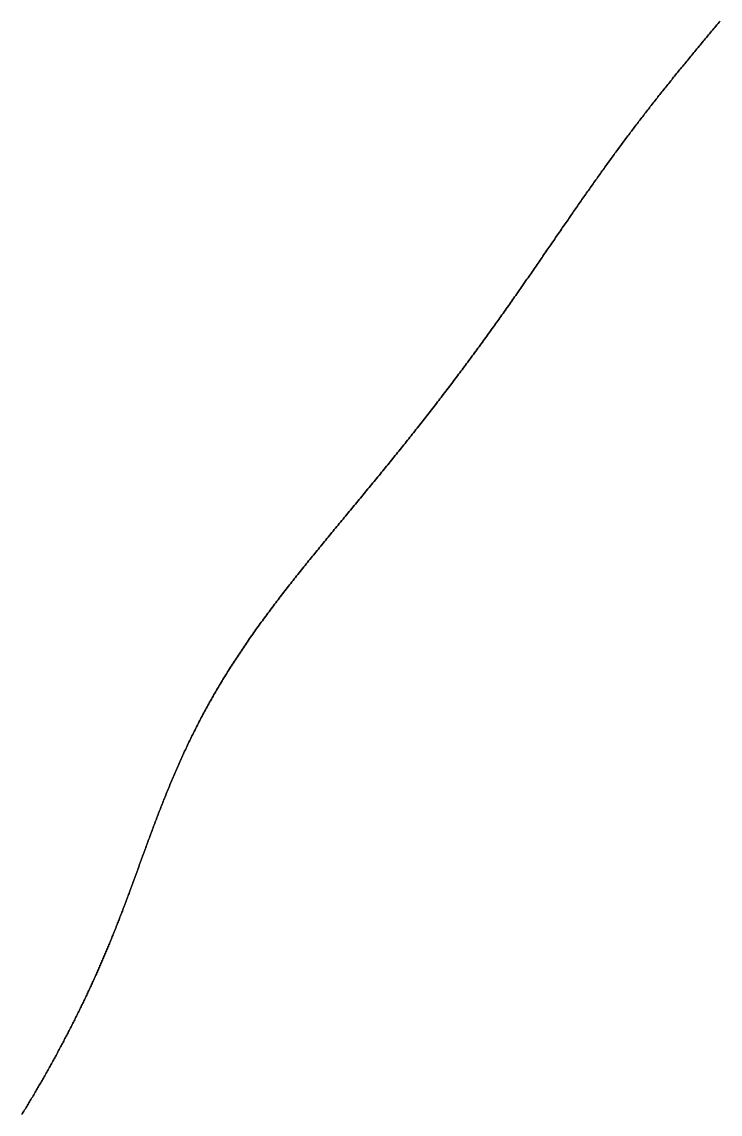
# Model space of a CAD drawing. Header units: inches. Extents: x 130170 to 284068, y 377793 to 804530.
# Drawn here: x 258525.6 to 258589.4, y 737467.4 to 737567.2 of the extents above; entities that cross this region are included whole.
import ezdxf

# ---------------------------------------------------------------- set-up
doc = ezdxf.new("R2010")
doc.units = ezdxf.units.IN
doc.header["$MEASUREMENT"] = 0
doc.layers.add('muni_il', color=7, linetype='Continuous')

msp = doc.modelspace()

# ---------------------------------------------------------------- linework, layer by layer
at = {"layer": 'muni_il'}
for points in [[(258525.565, 737467.398), (258525.629, 737467.503), (258525.693, 737467.607), (258525.758, 737467.713), (258525.822, 737467.818), (258525.886, 737467.924), (258525.95, 737468.029), (258526.015, 737468.135), (258526.079, 737468.242), (258526.143, 737468.348), (258526.207, 737468.454), (258526.271, 737468.561), (258526.335, 737468.668), (258526.399, 737468.775), (258526.463, 737468.882), (258526.527, 737468.99), (258526.59, 737469.097), (258526.654, 737469.205), (258526.718, 737469.313), (258526.781, 737469.42), (258526.845, 737469.529), (258526.908, 737469.637), (258526.971, 737469.745), (258527.034, 737469.853), (258527.097, 737469.962), (258527.16, 737470.07), (258527.223, 737470.179), (258527.286, 737470.287), (258527.348, 737470.396), (258527.411, 737470.505), (258527.473, 737470.614), (258527.535, 737470.722), (258527.597, 737470.831), (258527.659, 737470.94), (258527.721, 737471.049), (258527.783, 737471.158), (258527.844, 737471.267), (258527.906, 737471.377), (258527.967, 737471.486), (258528.028, 737471.595), (258528.089, 737471.704), (258528.15, 737471.813), (258528.21, 737471.922), (258528.271, 737472.032), (258528.331, 737472.141), (258528.392, 737472.25), (258528.452, 737472.359), (258528.512, 737472.469), (258528.571, 737472.578), (258528.631, 737472.687), (258528.69, 737472.796), (258528.749, 737472.905), (258528.809, 737473.014), (258528.868, 737473.123), (258528.926, 737473.233), (258528.985, 737473.341), (258529.043, 737473.451), (258529.102, 737473.56), (258529.16, 737473.669), (258529.217, 737473.777), (258529.275, 737473.886), (258529.333, 737473.995), (258529.39, 737474.104), (258529.447, 737474.213), (258529.504, 737474.321), (258529.561, 737474.43), (258529.618, 737474.539), (258529.674, 737474.647), (258529.731, 737474.756), (258529.787, 737474.864), (258529.843, 737474.973), (258529.899, 737475.081), (258529.954, 737475.189), (258530.01, 737475.297), (258530.065, 737475.406), (258530.12, 737475.514), (258530.175, 737475.622), (258530.23, 737475.73), (258530.284, 737475.838), (258530.339, 737475.946), (258530.393, 737476.053), (258530.447, 737476.161), (258530.501, 737476.269), (258530.554, 737476.376), (258530.608, 737476.484), (258530.661, 737476.591), (258530.714, 737476.699), (258530.767, 737476.806), (258530.82, 737476.914), (258530.873, 737477.021), (258530.925, 737477.128), (258530.977, 737477.235), (258531.029, 737477.342), (258531.081, 737477.449), (258531.133, 737477.556), (258531.185, 737477.663), (258531.236, 737477.77), (258531.287, 737477.877), (258531.338, 737477.984), (258531.389, 737478.09), (258531.44, 737478.197), (258531.49, 737478.304), (258531.541, 737478.41), (258531.591, 737478.517), (258531.641, 737478.623), (258531.691, 737478.73), (258531.74, 737478.836), (258531.79, 737478.943), (258531.839, 737479.049), (258531.889, 737479.155), (258531.938, 737479.262), (258531.987, 737479.368), (258532.035, 737479.474), (258532.084, 737479.58), (258532.133, 737479.687), (258532.181, 737479.793), (258532.229, 737479.899), (258532.277, 737480.005), (258532.325, 737480.112), (258532.373, 737480.218), (258532.42, 737480.324), (258532.468, 737480.43), (258532.515, 737480.537), (258532.562, 737480.643), (258532.609, 737480.749), (258532.656, 737480.856), (258532.703, 737480.962), (258532.749, 737481.068), (258532.796, 737481.175), (258532.842, 737481.281), (258532.888, 737481.388), (258532.935, 737481.495), (258532.981, 737481.601), (258533.026, 737481.708), (258533.072, 737481.815), (258533.118, 737481.922), (258533.163, 737482.029), (258533.209, 737482.136), (258533.254, 737482.243), (258533.299, 737482.35), (258533.345, 737482.457), (258533.39, 737482.565), (258533.435, 737482.672), (258533.479, 737482.78), (258533.524, 737482.888), (258533.569, 737482.996), (258533.613, 737483.104), (258533.658, 737483.212), (258533.702, 737483.32), (258533.747, 737483.429), (258533.791, 737483.537), (258533.835, 737483.646), (258533.879, 737483.755), (258533.923, 737483.864), (258533.967, 737483.974), (258534.011, 737484.083), (258534.055, 737484.193), (258534.099, 737484.302), (258534.143, 737484.412), (258534.186, 737484.523), (258534.23, 737484.633), (258534.274, 737484.744), (258534.317, 737484.855), (258534.361, 737484.966), (258534.404, 737485.077), (258534.448, 737485.188), (258534.491, 737485.3), (258534.535, 737485.412), (258534.578, 737485.524), (258534.621, 737485.637), (258534.665, 737485.75), (258534.708, 737485.863), (258534.751, 737485.976), (258534.795, 737486.089), (258534.838, 737486.203), (258534.881, 737486.317), (258534.925, 737486.431), (258534.968, 737486.546), (258535.011, 737486.661), (258535.055, 737486.776), (258535.098, 737486.891), (258535.141, 737487.007), (258535.185, 737487.123), (258535.228, 737487.239), (258535.272, 737487.356), (258535.315, 737487.473), (258535.359, 737487.59), (258535.402, 737487.707), (258535.446, 737487.825), (258535.49, 737487.943), (258535.533, 737488.062), (258535.577, 737488.18), (258535.621, 737488.299), (258535.665, 737488.419), (258535.709, 737488.538), (258535.753, 737488.659), (258535.797, 737488.779), (258535.841, 737488.899), (258535.886, 737489.02), (258535.93, 737489.142), (258535.974, 737489.263), (258536.019, 737489.385), (258536.063, 737489.508), (258536.108, 737489.63), (258536.153, 737489.753), (258536.198, 737489.876), (258536.243, 737490), (258536.288, 737490.124), (258536.333, 737490.248), (258536.379, 737490.372), (258536.424, 737490.497), (258536.47, 737490.622), (258536.515, 737490.748), (258536.561, 737490.874), (258536.607, 737491), (258536.653, 737491.126), (258536.7, 737491.253), (258536.746, 737491.38), (258536.793, 737491.507), (258536.839, 737491.635), (258536.886, 737491.763), (258536.933, 737491.891), (258536.981, 737492.02), (258537.028, 737492.149), (258537.076, 737492.278), (258537.123, 737492.408), (258537.171, 737492.537), (258537.219, 737492.667), (258537.268, 737492.798), (258537.316, 737492.928), (258537.365, 737493.059), (258537.414, 737493.19), (258537.463, 737493.322), (258537.512, 737493.454), (258537.561, 737493.586), (258537.611, 737493.718), (258537.661, 737493.85), (258537.711, 737493.983), (258537.761, 737494.116), (258537.812, 737494.249), (258537.863, 737494.383), (258537.914, 737494.517), (258537.965, 737494.65), (258538.017, 737494.785), (258538.068, 737494.919), (258538.12, 737495.054), (258538.173, 737495.189), (258538.225, 737495.324), (258538.278, 737495.459), (258538.331, 737495.594), (258538.384, 737495.73), (258538.438, 737495.866), (258538.492, 737496.002), (258538.546, 737496.138), (258538.6, 737496.275), (258538.655, 737496.411), (258538.71, 737496.548), (258538.765, 737496.685), (258538.821, 737496.822), (258538.877, 737496.959), (258538.933, 737497.097), (258538.989, 737497.234), (258539.046, 737497.372), (258539.103, 737497.51), (258539.16, 737497.648), (258539.218, 737497.786), (258539.276, 737497.924), (258539.334, 737498.062), (258539.393, 737498.201), (258539.452, 737498.339), (258539.512, 737498.478), (258539.571, 737498.617), (258539.631, 737498.756), (258539.692, 737498.895), (258539.752, 737499.034), (258539.814, 737499.173), (258539.875, 737499.312), (258539.937, 737499.451), (258539.999, 737499.591), (258540.061, 737499.73), (258540.124, 737499.87), (258540.187, 737500.009), (258540.251, 737500.149), (258540.315, 737500.288), (258540.379, 737500.428), (258540.444, 737500.568), (258540.509, 737500.708), (258540.575, 737500.848), (258540.64, 737500.987), (258540.707, 737501.127), (258540.773, 737501.267), (258540.84, 737501.407), (258540.908, 737501.547), (258540.976, 737501.687), (258541.044, 737501.827), (258541.112, 737501.967), (258541.181, 737502.107), (258541.251, 737502.247), (258541.321, 737502.387), (258541.391, 737502.527), (258541.462, 737502.667), (258541.533, 737502.807), (258541.604, 737502.947), (258541.676, 737503.087), (258541.748, 737503.227), (258541.821, 737503.367), (258541.894, 737503.506), (258541.968, 737503.646), (258542.042, 737503.786), (258542.116, 737503.926), (258542.191, 737504.066), (258542.266, 737504.205), (258542.342, 737504.345), (258542.418, 737504.485), (258542.494, 737504.624), (258542.571, 737504.764), (258542.649, 737504.904), (258542.726, 737505.043), (258542.805, 737505.183), (258542.883, 737505.322), (258542.962, 737505.461), (258543.042, 737505.601), (258543.122, 737505.74), (258543.202, 737505.879), (258543.283, 737506.018), (258543.364, 737506.157), (258543.446, 737506.296), (258543.528, 737506.435), (258543.611, 737506.574), (258543.694, 737506.713), (258543.777, 737506.852), (258543.861, 737506.991), (258543.945, 737507.13), (258544.03, 737507.268), (258544.115, 737507.407), (258544.2, 737507.545), (258544.286, 737507.684), (258544.373, 737507.822), (258544.46, 737507.961), (258544.547, 737508.099), (258544.634, 737508.237), (258544.722, 737508.376), (258544.811, 737508.514), (258544.9, 737508.652), (258544.989, 737508.79), (258545.079, 737508.928), (258545.169, 737509.066), (258545.259, 737509.204), (258545.35, 737509.341), (258545.442, 737509.479), (258545.533, 737509.617), (258545.626, 737509.754), (258545.718, 737509.892), (258545.811, 737510.03), (258545.905, 737510.167), (258545.998, 737510.305), (258546.092, 737510.442), (258546.187, 737510.579), (258546.282, 737510.717), (258546.377, 737510.854), (258546.473, 737510.991), (258546.569, 737511.128), (258546.665, 737511.265), (258546.762, 737511.402), (258546.859, 737511.539), (258546.957, 737511.676), (258547.055, 737511.813), (258547.153, 737511.95), (258547.251, 737512.087), (258547.35, 737512.224), (258547.45, 737512.36), (258547.549, 737512.497), (258547.649, 737512.634), (258547.75, 737512.77), (258547.85, 737512.907), (258547.951, 737513.044), (258548.053, 737513.18), (258548.154, 737513.317), (258548.256, 737513.453), (258548.358, 737513.59), (258548.461, 737513.726), (258548.564, 737513.863), (258548.667, 737513.999), (258548.771, 737514.135), (258548.874, 737514.272), (258548.979, 737514.408), (258549.083, 737514.544), (258549.188, 737514.681), (258549.293, 737514.817), (258549.398, 737514.953), (258549.503, 737515.089), (258549.609, 737515.226), (258549.715, 737515.362), (258549.821, 737515.498), (258549.928, 737515.634), (258550.035, 737515.771), (258550.142, 737515.907), (258550.249, 737516.043), (258550.356, 737516.179), (258550.464, 737516.315), (258550.572, 737516.452), (258550.68, 737516.588), (258550.789, 737516.724), (258550.897, 737516.86), (258551.006, 737516.996), (258551.115, 737517.133), (258551.225, 737517.269), (258551.334, 737517.405), (258551.444, 737517.541), (258551.554, 737517.678), (258551.664, 737517.814), (258551.774, 737517.95), (258551.884, 737518.086), (258551.995, 737518.223), (258552.105, 737518.359), (258552.216, 737518.495), (258552.327, 737518.632), (258552.439, 737518.768), (258552.55, 737518.905), (258552.661, 737519.041), (258552.773, 737519.177), (258552.885, 737519.314), (258552.997, 737519.45), (258553.109, 737519.587), (258553.221, 737519.724), (258553.333, 737519.86), (258553.445, 737519.997), (258553.558, 737520.133), (258553.671, 737520.27), (258553.783, 737520.407), (258553.896, 737520.543), (258554.009, 737520.68), (258554.122, 737520.817), (258554.235, 737520.954), (258554.348, 737521.091), (258554.461, 737521.228), (258554.574, 737521.365), (258554.688, 737521.502), (258554.801, 737521.639), (258554.915, 737521.776), (258555.028, 737521.913), (258555.142, 737522.05), (258555.255, 737522.187), (258555.369, 737522.325), (258555.483, 737522.462), (258555.596, 737522.599), (258555.71, 737522.737), (258555.824, 737522.874), (258555.938, 737523.011), (258556.052, 737523.149), (258556.165, 737523.286), (258556.279, 737523.424), (258556.393, 737523.562), (258556.507, 737523.699), (258556.621, 737523.837), (258556.735, 737523.975), (258556.849, 737524.113), (258556.962, 737524.251), (258557.076, 737524.389), (258557.19, 737524.527), (258557.304, 737524.665), (258557.418, 737524.803), (258557.531, 737524.941), (258557.645, 737525.079), (258557.759, 737525.217), (258557.872, 737525.356), (258557.986, 737525.494), (258558.1, 737525.633), (258558.213, 737525.771), (258558.327, 737525.91), (258558.44, 737526.048), (258558.553, 737526.187), (258558.667, 737526.325), (258558.78, 737526.464), (258558.893, 737526.603), (258559.006, 737526.742), (258559.119, 737526.881), (258559.232, 737527.019), (258559.345, 737527.158), (258559.458, 737527.297), (258559.571, 737527.436), (258559.684, 737527.576), (258559.796, 737527.715), (258559.909, 737527.854), (258560.021, 737527.993), (258560.133, 737528.133), (258560.246, 737528.272), (258560.358, 737528.411), (258560.47, 737528.551), (258560.582, 737528.69), (258560.694, 737528.83), (258560.805, 737528.969), (258560.917, 737529.109), (258561.028, 737529.249), (258561.14, 737529.388), (258561.251, 737529.528), (258561.362, 737529.668), (258561.473, 737529.808), (258561.584, 737529.948), (258561.695, 737530.088), (258561.806, 737530.228), (258561.916, 737530.367), (258562.027, 737530.508), (258562.137, 737530.648), (258562.247, 737530.788), (258562.357, 737530.928), (258562.467, 737531.068), (258562.577, 737531.208), (258562.686, 737531.348), (258562.796, 737531.488), (258562.905, 737531.629), (258563.014, 737531.769), (258563.123, 737531.909), (258563.232, 737532.05), (258563.341, 737532.19), (258563.449, 737532.33), (258563.558, 737532.47), (258563.666, 737532.611), (258563.774, 737532.751), (258563.882, 737532.892), (258563.99, 737533.032), (258564.097, 737533.173), (258564.205, 737533.313), (258564.312, 737533.453), (258564.419, 737533.594), (258564.526, 737533.734), (258564.633, 737533.875), (258564.739, 737534.015), (258564.846, 737534.155), (258564.952, 737534.296), (258565.058, 737534.436), (258565.164, 737534.577), (258565.27, 737534.717), (258565.376, 737534.857), (258565.481, 737534.998), (258565.586, 737535.138), (258565.691, 737535.278), (258565.796, 737535.418), (258565.901, 737535.559), (258566.005, 737535.699), (258566.109, 737535.839), (258566.213, 737535.979), (258566.317, 737536.119), (258566.421, 737536.259), (258566.525, 737536.399), (258566.628, 737536.539), (258566.731, 737536.679), (258566.834, 737536.819), (258566.937, 737536.959), (258567.04, 737537.098), (258567.142, 737537.238), (258567.244, 737537.378), (258567.346, 737537.517), (258567.448, 737537.657), (258567.549, 737537.796), (258567.651, 737537.935), (258567.752, 737538.075), (258567.853, 737538.214), (258567.954, 737538.353), (258568.055, 737538.492), (258568.155, 737538.631), (258568.255, 737538.77), (258568.355, 737538.909), (258568.455, 737539.047), (258568.555, 737539.186), (258568.654, 737539.324), (258568.753, 737539.463), (258568.853, 737539.601), (258568.951, 737539.739), (258569.05, 737539.877), (258569.148, 737540.015), (258569.247, 737540.153), (258569.344, 737540.291), (258569.442, 737540.428), (258569.54, 737540.566), (258569.637, 737540.703), (258569.735, 737540.84), (258569.832, 737540.977), (258569.928, 737541.114), (258570.025, 737541.251), (258570.121, 737541.388), (258570.218, 737541.524), (258570.314, 737541.661), (258570.409, 737541.797), (258570.505, 737541.933), (258570.6, 737542.069), (258570.696, 737542.205), (258570.791, 737542.34), (258570.885, 737542.476), (258570.98, 737542.611), (258571.074, 737542.746), (258571.168, 737542.881), (258571.262, 737543.015), (258571.356, 737543.15), (258571.45, 737543.284), (258571.543, 737543.419), (258571.636, 737543.553), (258571.729, 737543.687), (258571.822, 737543.82), (258571.915, 737543.954), (258572.007, 737544.087), (258572.099, 737544.22), (258572.192, 737544.353), (258572.283, 737544.486), (258572.375, 737544.618), (258572.467, 737544.751), (258572.558, 737544.883), (258572.649, 737545.014), (258572.74, 737545.146), (258572.831, 737545.278), (258572.921, 737545.409), (258573.012, 737545.54), (258573.102, 737545.671), (258573.192, 737545.801), (258573.282, 737545.932), (258573.372, 737546.062), (258573.461, 737546.192), (258573.55, 737546.322), (258573.64, 737546.451), (258573.729, 737546.58), (258573.817, 737546.709), (258573.906, 737546.838), (258573.995, 737546.967), (258574.083, 737547.095), (258574.171, 737547.223), (258574.259, 737547.351), (258574.347, 737547.479), (258574.435, 737547.606), (258574.522, 737547.734), (258574.61, 737547.861), (258574.697, 737547.987), (258574.785, 737548.114), (258574.872, 737548.24), (258574.958, 737548.366), (258575.045, 737548.492), (258575.132, 737548.617), (258575.218, 737548.743), (258575.305, 737548.868), (258575.391, 737548.993), (258575.477, 737549.117), (258575.563, 737549.242), (258575.649, 737549.366), (258575.734, 737549.49), (258575.82, 737549.614), (258575.906, 737549.737), (258575.991, 737549.86), (258576.076, 737549.983), (258576.162, 737550.106), (258576.247, 737550.228), (258576.332, 737550.351), (258576.417, 737550.473), (258576.501, 737550.594), (258576.586, 737550.716), (258576.671, 737550.837), (258576.755, 737550.959), (258576.84, 737551.079), (258576.924, 737551.2), (258577.008, 737551.321), (258577.093, 737551.441), (258577.177, 737551.561), (258577.261, 737551.681), (258577.345, 737551.8), (258577.429, 737551.919), (258577.513, 737552.039), (258577.597, 737552.158), (258577.68, 737552.276), (258577.764, 737552.395), (258577.848, 737552.513), (258577.932, 737552.631), (258578.015, 737552.749), (258578.099, 737552.867), (258578.183, 737552.984), (258578.266, 737553.101), (258578.35, 737553.219), (258578.433, 737553.335), (258578.517, 737553.452), (258578.6, 737553.569), (258578.684, 737553.685), (258578.767, 737553.801), (258578.851, 737553.917), (258578.934, 737554.033), (258579.018, 737554.149), (258579.101, 737554.264), (258579.184, 737554.379), (258579.268, 737554.495), (258579.351, 737554.609), (258579.435, 737554.724), (258579.519, 737554.839), (258579.602, 737554.953), (258579.686, 737555.068), (258579.769, 737555.182), (258579.853, 737555.296), (258579.937, 737555.41), (258580.02, 737555.524), (258580.104, 737555.637), (258580.188, 737555.751), (258580.272, 737555.864), (258580.356, 737555.978), (258580.44, 737556.091), (258580.524, 737556.204), (258580.608, 737556.317), (258580.692, 737556.43), (258580.776, 737556.542), (258580.861, 737556.655), (258580.945, 737556.768), (258581.03, 737556.88), (258581.114, 737556.992), (258581.199, 737557.104), (258581.283, 737557.217), (258581.368, 737557.329), (258581.453, 737557.441), (258581.538, 737557.553), (258581.623, 737557.665), (258581.708, 737557.776), (258581.794, 737557.888), (258581.879, 737558), (258581.965, 737558.112), (258582.05, 737558.223), (258582.136, 737558.335), (258582.222, 737558.446), (258582.308, 737558.558), (258582.394, 737558.669), (258582.48, 737558.78), (258582.566, 737558.892), (258582.653, 737559.003), (258582.739, 737559.114), (258582.826, 737559.226), (258582.913, 737559.337), (258583, 737559.448), (258583.087, 737559.559), (258583.174, 737559.671), (258583.262, 737559.782), (258583.349, 737559.893), (258583.437, 737560.005), (258583.525, 737560.116), (258583.613, 737560.227), (258583.701, 737560.339), (258583.789, 737560.45), (258583.878, 737560.561), (258583.966, 737560.673), (258584.055, 737560.784), (258584.144, 737560.896), (258584.233, 737561.007), (258584.322, 737561.118), (258584.411, 737561.23), (258584.501, 737561.342), (258584.591, 737561.453), (258584.681, 737561.565), (258584.771, 737561.677), (258584.861, 737561.789), (258584.951, 737561.901), (258585.042, 737562.013), (258585.132, 737562.125), (258585.223, 737562.237), (258585.314, 737562.349), (258585.405, 737562.461), (258585.497, 737562.574), (258585.588, 737562.686), (258585.68, 737562.798), (258585.772, 737562.911), (258585.864, 737563.024), (258585.956, 737563.136), (258586.048, 737563.249), (258586.141, 737563.362), (258586.233, 737563.475), (258586.326, 737563.588), (258586.419, 737563.702), (258586.513, 737563.815), (258586.606, 737563.928), (258586.7, 737564.042), (258586.793, 737564.155), (258586.887, 737564.269), (258586.981, 737564.383), (258587.075, 737564.497), (258587.17, 737564.611), (258587.264, 737564.725), (258587.359, 737564.839), (258587.454, 737564.954), (258587.549, 737565.068), (258587.644, 737565.183), (258587.739, 737565.298), (258587.835, 737565.413), (258587.93, 737565.528), (258588.026, 737565.643), (258588.122, 737565.758), (258588.218, 737565.873), (258588.315, 737565.989), (258588.411, 737566.104), (258588.507, 737566.22), (258588.604, 737566.336), (258588.701, 737566.452), (258588.798, 737566.568), (258588.895, 737566.684), (258588.992, 737566.8), (258589.09, 737566.917), (258589.187, 737567.034), (258589.285, 737567.15), (258589.383, 737567.267)], [(258589.383, 737567.267), (258589.285, 737567.15), (258589.187, 737567.034), (258589.09, 737566.917), (258588.992, 737566.8), (258588.895, 737566.684), (258588.798, 737566.568), (258588.701, 737566.452), (258588.604, 737566.336), (258588.507, 737566.22), (258588.411, 737566.104), (258588.315, 737565.989), (258588.218, 737565.873), (258588.122, 737565.758), (258588.026, 737565.643), (258587.93, 737565.528), (258587.835, 737565.413), (258587.739, 737565.298), (258587.644, 737565.183), (258587.549, 737565.068), (258587.454, 737564.954), (258587.359, 737564.839), (258587.264, 737564.725), (258587.17, 737564.611), (258587.075, 737564.497), (258586.981, 737564.383), (258586.887, 737564.269), (258586.793, 737564.155), (258586.7, 737564.042), (258586.606, 737563.928), (258586.513, 737563.815), (258586.419, 737563.702), (258586.326, 737563.588), (258586.233, 737563.475), (258586.141, 737563.362), (258586.048, 737563.249), (258585.956, 737563.136), (258585.864, 737563.024), (258585.772, 737562.911), (258585.68, 737562.798), (258585.588, 737562.686), (258585.497, 737562.574), (258585.405, 737562.461), (258585.314, 737562.349), (258585.223, 737562.237), (258585.132, 737562.125), (258585.042, 737562.013), (258584.951, 737561.901), (258584.861, 737561.789), (258584.771, 737561.677), (258584.681, 737561.565), (258584.591, 737561.453), (258584.501, 737561.342), (258584.411, 737561.23), (258584.322, 737561.118), (258584.233, 737561.007), (258584.144, 737560.896), (258584.055, 737560.784), (258583.966, 737560.673), (258583.878, 737560.561), (258583.789, 737560.45), (258583.701, 737560.339), (258583.613, 737560.227), (258583.525, 737560.116), (258583.437, 737560.005), (258583.349, 737559.893), (258583.262, 737559.782), (258583.174, 737559.671), (258583.087, 737559.559), (258583, 737559.448), (258582.913, 737559.337), (258582.826, 737559.226), (258582.739, 737559.114), (258582.653, 737559.003), (258582.566, 737558.892), (258582.48, 737558.78), (258582.394, 737558.669), (258582.308, 737558.558), (258582.222, 737558.446), (258582.136, 737558.335), (258582.05, 737558.223), (258581.965, 737558.112), (258581.879, 737558), (258581.794, 737557.888), (258581.708, 737557.776), (258581.623, 737557.665), (258581.538, 737557.553), (258581.453, 737557.441), (258581.368, 737557.329), (258581.283, 737557.217), (258581.199, 737557.104), (258581.114, 737556.992), (258581.03, 737556.88), (258580.945, 737556.768), (258580.861, 737556.655), (258580.776, 737556.542), (258580.692, 737556.43), (258580.608, 737556.317), (258580.524, 737556.204), (258580.44, 737556.091), (258580.356, 737555.978), (258580.272, 737555.864), (258580.188, 737555.751), (258580.104, 737555.637), (258580.02, 737555.524), (258579.937, 737555.41), (258579.853, 737555.296), (258579.769, 737555.182), (258579.686, 737555.068), (258579.602, 737554.953), (258579.519, 737554.839), (258579.435, 737554.724), (258579.351, 737554.609), (258579.268, 737554.495), (258579.184, 737554.379), (258579.101, 737554.264), (258579.018, 737554.149), (258578.934, 737554.033), (258578.851, 737553.917), (258578.767, 737553.801), (258578.684, 737553.685), (258578.6, 737553.569), (258578.517, 737553.452), (258578.433, 737553.335), (258578.35, 737553.219), (258578.266, 737553.101), (258578.183, 737552.984), (258578.099, 737552.867), (258578.015, 737552.749), (258577.932, 737552.631), (258577.848, 737552.513), (258577.764, 737552.395), (258577.68, 737552.276), (258577.597, 737552.158), (258577.513, 737552.039), (258577.429, 737551.919), (258577.345, 737551.8), (258577.261, 737551.681), (258577.177, 737551.561), (258577.093, 737551.441), (258577.008, 737551.321), (258576.924, 737551.2), (258576.84, 737551.079), (258576.755, 737550.959), (258576.671, 737550.837), (258576.586, 737550.716), (258576.501, 737550.594), (258576.417, 737550.473), (258576.332, 737550.351), (258576.247, 737550.228), (258576.162, 737550.106), (258576.076, 737549.983), (258575.991, 737549.86), (258575.906, 737549.737), (258575.82, 737549.614), (258575.734, 737549.49), (258575.649, 737549.366), (258575.563, 737549.242), (258575.477, 737549.117), (258575.391, 737548.993), (258575.305, 737548.868), (258575.218, 737548.743), (258575.132, 737548.617), (258575.045, 737548.492), (258574.958, 737548.366), (258574.872, 737548.24), (258574.785, 737548.114), (258574.697, 737547.987), (258574.61, 737547.861), (258574.522, 737547.734), (258574.435, 737547.606), (258574.347, 737547.479), (258574.259, 737547.351), (258574.171, 737547.223), (258574.083, 737547.095), (258573.995, 737546.967), (258573.906, 737546.838), (258573.817, 737546.709), (258573.729, 737546.58), (258573.64, 737546.451), (258573.55, 737546.322), (258573.461, 737546.192), (258573.372, 737546.062), (258573.282, 737545.932), (258573.192, 737545.801), (258573.102, 737545.671), (258573.012, 737545.54), (258572.921, 737545.409), (258572.831, 737545.278), (258572.74, 737545.146), (258572.649, 737545.014), (258572.558, 737544.883), (258572.467, 737544.751), (258572.375, 737544.618), (258572.283, 737544.486), (258572.192, 737544.353), (258572.099, 737544.22), (258572.007, 737544.087), (258571.915, 737543.954), (258571.822, 737543.82), (258571.729, 737543.687), (258571.636, 737543.553), (258571.543, 737543.419), (258571.45, 737543.284), (258571.356, 737543.15), (258571.262, 737543.015), (258571.168, 737542.881), (258571.074, 737542.746), (258570.98, 737542.611), (258570.885, 737542.476), (258570.791, 737542.34), (258570.696, 737542.205), (258570.6, 737542.069), (258570.505, 737541.933), (258570.409, 737541.797), (258570.314, 737541.661), (258570.218, 737541.524), (258570.121, 737541.388), (258570.025, 737541.251), (258569.928, 737541.114), (258569.832, 737540.977), (258569.735, 737540.84), (258569.637, 737540.703), (258569.54, 737540.566), (258569.442, 737540.428), (258569.344, 737540.291), (258569.247, 737540.153), (258569.148, 737540.015), (258569.05, 737539.877), (258568.951, 737539.739), (258568.853, 737539.601), (258568.753, 737539.463), (258568.654, 737539.324), (258568.555, 737539.186), (258568.455, 737539.047), (258568.355, 737538.909), (258568.255, 737538.77), (258568.155, 737538.631), (258568.055, 737538.492), (258567.954, 737538.353), (258567.853, 737538.214), (258567.752, 737538.075), (258567.651, 737537.935), (258567.549, 737537.796), (258567.448, 737537.657), (258567.346, 737537.517), (258567.244, 737537.378), (258567.142, 737537.238), (258567.04, 737537.098), (258566.937, 737536.959), (258566.834, 737536.819), (258566.731, 737536.679), (258566.628, 737536.539), (258566.525, 737536.399), (258566.421, 737536.259), (258566.317, 737536.119), (258566.213, 737535.979), (258566.109, 737535.839), (258566.005, 737535.699), (258565.901, 737535.559), (258565.796, 737535.418), (258565.691, 737535.278), (258565.586, 737535.138), (258565.481, 737534.998), (258565.376, 737534.857), (258565.27, 737534.717), (258565.164, 737534.577), (258565.058, 737534.436), (258564.952, 737534.296), (258564.846, 737534.155), (258564.739, 737534.015), (258564.633, 737533.875), (258564.526, 737533.734), (258564.419, 737533.594), (258564.312, 737533.453), (258564.205, 737533.313), (258564.097, 737533.173), (258563.99, 737533.032), (258563.882, 737532.892), (258563.774, 737532.751), (258563.666, 737532.611), (258563.558, 737532.47), (258563.449, 737532.33), (258563.341, 737532.19), (258563.232, 737532.05), (258563.123, 737531.909), (258563.014, 737531.769), (258562.905, 737531.629), (258562.796, 737531.488), (258562.686, 737531.348), (258562.577, 737531.208), (258562.467, 737531.068), (258562.357, 737530.928), (258562.247, 737530.788), (258562.137, 737530.648), (258562.027, 737530.508), (258561.916, 737530.367), (258561.806, 737530.228), (258561.695, 737530.088), (258561.584, 737529.948), (258561.473, 737529.808), (258561.362, 737529.668), (258561.251, 737529.528), (258561.14, 737529.388), (258561.028, 737529.249), (258560.917, 737529.109), (258560.805, 737528.969), (258560.694, 737528.83), (258560.582, 737528.69), (258560.47, 737528.551), (258560.358, 737528.411), (258560.246, 737528.272), (258560.133, 737528.133), (258560.021, 737527.993), (258559.909, 737527.854), (258559.796, 737527.715), (258559.684, 737527.576), (258559.571, 737527.436), (258559.458, 737527.297), (258559.345, 737527.158), (258559.232, 737527.019), (258559.119, 737526.881), (258559.006, 737526.742), (258558.893, 737526.603), (258558.78, 737526.464), (258558.667, 737526.325), (258558.553, 737526.187), (258558.44, 737526.048), (258558.327, 737525.91), (258558.213, 737525.771), (258558.1, 737525.633), (258557.986, 737525.494), (258557.872, 737525.356), (258557.759, 737525.217), (258557.645, 737525.079), (258557.531, 737524.941), (258557.418, 737524.803), (258557.304, 737524.665), (258557.19, 737524.527), (258557.076, 737524.389), (258556.962, 737524.251), (258556.849, 737524.113), (258556.735, 737523.975), (258556.621, 737523.837), (258556.507, 737523.699), (258556.393, 737523.562), (258556.279, 737523.424), (258556.165, 737523.286), (258556.052, 737523.149), (258555.938, 737523.011), (258555.824, 737522.874), (258555.71, 737522.737), (258555.596, 737522.599), (258555.483, 737522.462), (258555.369, 737522.325), (258555.255, 737522.187), (258555.142, 737522.05), (258555.028, 737521.913), (258554.915, 737521.776), (258554.801, 737521.639), (258554.688, 737521.502), (258554.574, 737521.365), (258554.461, 737521.228), (258554.348, 737521.091), (258554.235, 737520.954), (258554.122, 737520.817), (258554.009, 737520.68), (258553.896, 737520.543), (258553.783, 737520.407), (258553.671, 737520.27), (258553.558, 737520.133), (258553.445, 737519.997), (258553.333, 737519.86), (258553.221, 737519.724), (258553.109, 737519.587), (258552.997, 737519.45), (258552.885, 737519.314), (258552.773, 737519.177), (258552.661, 737519.041), (258552.55, 737518.905), (258552.439, 737518.768), (258552.327, 737518.632), (258552.216, 737518.495), (258552.105, 737518.359), (258551.995, 737518.223), (258551.884, 737518.086), (258551.774, 737517.95), (258551.664, 737517.814), (258551.554, 737517.678), (258551.444, 737517.541), (258551.334, 737517.405), (258551.225, 737517.269), (258551.115, 737517.133), (258551.006, 737516.996), (258550.897, 737516.86), (258550.789, 737516.724), (258550.68, 737516.588), (258550.572, 737516.452), (258550.464, 737516.315), (258550.356, 737516.179), (258550.249, 737516.043), (258550.142, 737515.907), (258550.035, 737515.771), (258549.928, 737515.634), (258549.821, 737515.498), (258549.715, 737515.362), (258549.609, 737515.226), (258549.503, 737515.089), (258549.398, 737514.953), (258549.293, 737514.817), (258549.188, 737514.681), (258549.083, 737514.544), (258548.979, 737514.408), (258548.874, 737514.272), (258548.771, 737514.135), (258548.667, 737513.999), (258548.564, 737513.863), (258548.461, 737513.726), (258548.358, 737513.59), (258548.256, 737513.453), (258548.154, 737513.317), (258548.053, 737513.18), (258547.951, 737513.044), (258547.85, 737512.907), (258547.75, 737512.77), (258547.649, 737512.634), (258547.549, 737512.497), (258547.45, 737512.36), (258547.35, 737512.224), (258547.251, 737512.087), (258547.153, 737511.95), (258547.055, 737511.813), (258546.957, 737511.676), (258546.859, 737511.539), (258546.762, 737511.402), (258546.665, 737511.265), (258546.569, 737511.128), (258546.473, 737510.991), (258546.377, 737510.854), (258546.282, 737510.717), (258546.187, 737510.579), (258546.092, 737510.442), (258545.998, 737510.305), (258545.905, 737510.167), (258545.811, 737510.03), (258545.718, 737509.892), (258545.626, 737509.754), (258545.533, 737509.617), (258545.442, 737509.479), (258545.35, 737509.341), (258545.259, 737509.204), (258545.169, 737509.066), (258545.079, 737508.928), (258544.989, 737508.79), (258544.9, 737508.652), (258544.811, 737508.514), (258544.722, 737508.376), (258544.634, 737508.237), (258544.547, 737508.099), (258544.46, 737507.961), (258544.373, 737507.822), (258544.286, 737507.684), (258544.2, 737507.545), (258544.115, 737507.407), (258544.03, 737507.268), (258543.945, 737507.13), (258543.861, 737506.991), (258543.777, 737506.852), (258543.694, 737506.713), (258543.611, 737506.574), (258543.528, 737506.435), (258543.446, 737506.296), (258543.364, 737506.157), (258543.283, 737506.018), (258543.202, 737505.879), (258543.122, 737505.74), (258543.042, 737505.601), (258542.962, 737505.461), (258542.883, 737505.322), (258542.805, 737505.183), (258542.726, 737505.043), (258542.649, 737504.904), (258542.571, 737504.764), (258542.494, 737504.624), (258542.418, 737504.485), (258542.342, 737504.345), (258542.266, 737504.205), (258542.191, 737504.066), (258542.116, 737503.926), (258542.042, 737503.786), (258541.968, 737503.646), (258541.894, 737503.506), (258541.821, 737503.367), (258541.748, 737503.227), (258541.676, 737503.087), (258541.604, 737502.947), (258541.533, 737502.807), (258541.462, 737502.667), (258541.391, 737502.527), (258541.321, 737502.387), (258541.251, 737502.247), (258541.181, 737502.107), (258541.112, 737501.967), (258541.044, 737501.827), (258540.976, 737501.687), (258540.908, 737501.547), (258540.84, 737501.407), (258540.773, 737501.267), (258540.707, 737501.127), (258540.64, 737500.987), (258540.575, 737500.848), (258540.509, 737500.708), (258540.444, 737500.568), (258540.379, 737500.428), (258540.315, 737500.288), (258540.251, 737500.149), (258540.187, 737500.009), (258540.124, 737499.87), (258540.061, 737499.73), (258539.999, 737499.591), (258539.937, 737499.451), (258539.875, 737499.312), (258539.814, 737499.173), (258539.752, 737499.034), (258539.692, 737498.895), (258539.631, 737498.756), (258539.571, 737498.617), (258539.512, 737498.478), (258539.452, 737498.339), (258539.393, 737498.201), (258539.334, 737498.062), (258539.276, 737497.924), (258539.218, 737497.786), (258539.16, 737497.648), (258539.103, 737497.51), (258539.046, 737497.372), (258538.989, 737497.234), (258538.933, 737497.097), (258538.877, 737496.959), (258538.821, 737496.822), (258538.765, 737496.685), (258538.71, 737496.548), (258538.655, 737496.411), (258538.6, 737496.275), (258538.546, 737496.138), (258538.492, 737496.002), (258538.438, 737495.866), (258538.384, 737495.73), (258538.331, 737495.594), (258538.278, 737495.459), (258538.225, 737495.324), (258538.173, 737495.189), (258538.12, 737495.054), (258538.068, 737494.919), (258538.017, 737494.785), (258537.965, 737494.65), (258537.914, 737494.517), (258537.863, 737494.383), (258537.812, 737494.249), (258537.761, 737494.116), (258537.711, 737493.983), (258537.661, 737493.85), (258537.611, 737493.718), (258537.561, 737493.586), (258537.512, 737493.454), (258537.463, 737493.322), (258537.414, 737493.19), (258537.365, 737493.059), (258537.316, 737492.928), (258537.268, 737492.798), (258537.219, 737492.667), (258537.171, 737492.537), (258537.123, 737492.408), (258537.076, 737492.278), (258537.028, 737492.149), (258536.981, 737492.02), (258536.933, 737491.891), (258536.886, 737491.763), (258536.839, 737491.635), (258536.793, 737491.507), (258536.746, 737491.38), (258536.7, 737491.253), (258536.653, 737491.126), (258536.607, 737491), (258536.561, 737490.874), (258536.515, 737490.748), (258536.47, 737490.622), (258536.424, 737490.497), (258536.379, 737490.372), (258536.333, 737490.248), (258536.288, 737490.124), (258536.243, 737490), (258536.198, 737489.876), (258536.153, 737489.753), (258536.108, 737489.63), (258536.063, 737489.508), (258536.019, 737489.385), (258535.974, 737489.263), (258535.93, 737489.142), (258535.886, 737489.02), (258535.841, 737488.899), (258535.797, 737488.779), (258535.753, 737488.659), (258535.709, 737488.538), (258535.665, 737488.419), (258535.621, 737488.299), (258535.577, 737488.18), (258535.533, 737488.062), (258535.49, 737487.943), (258535.446, 737487.825), (258535.402, 737487.707), (258535.359, 737487.59), (258535.315, 737487.473), (258535.272, 737487.356), (258535.228, 737487.239), (258535.185, 737487.123), (258535.141, 737487.007), (258535.098, 737486.891), (258535.055, 737486.776), (258535.011, 737486.661), (258534.968, 737486.546), (258534.925, 737486.431), (258534.881, 737486.317), (258534.838, 737486.203), (258534.795, 737486.089), (258534.751, 737485.976), (258534.708, 737485.863), (258534.665, 737485.75), (258534.621, 737485.637), (258534.578, 737485.524), (258534.535, 737485.412), (258534.491, 737485.3), (258534.448, 737485.188), (258534.404, 737485.077), (258534.361, 737484.966), (258534.317, 737484.855), (258534.274, 737484.744), (258534.23, 737484.633), (258534.186, 737484.523), (258534.143, 737484.412), (258534.099, 737484.302), (258534.055, 737484.193), (258534.011, 737484.083), (258533.967, 737483.974), (258533.923, 737483.864), (258533.879, 737483.755), (258533.835, 737483.646), (258533.791, 737483.537), (258533.747, 737483.429), (258533.702, 737483.32), (258533.658, 737483.212), (258533.613, 737483.104), (258533.569, 737482.996), (258533.524, 737482.888), (258533.479, 737482.78), (258533.435, 737482.672), (258533.39, 737482.565), (258533.345, 737482.457), (258533.299, 737482.35), (258533.254, 737482.243), (258533.209, 737482.136), (258533.163, 737482.029), (258533.118, 737481.922), (258533.072, 737481.815), (258533.026, 737481.708), (258532.981, 737481.601), (258532.935, 737481.495), (258532.888, 737481.388), (258532.842, 737481.281), (258532.796, 737481.175), (258532.749, 737481.068), (258532.703, 737480.962), (258532.656, 737480.856), (258532.609, 737480.749), (258532.562, 737480.643), (258532.515, 737480.537), (258532.468, 737480.43), (258532.42, 737480.324), (258532.373, 737480.218), (258532.325, 737480.112), (258532.277, 737480.005), (258532.229, 737479.899), (258532.181, 737479.793), (258532.133, 737479.687), (258532.084, 737479.58), (258532.035, 737479.474), (258531.987, 737479.368), (258531.938, 737479.262), (258531.889, 737479.155), (258531.839, 737479.049), (258531.79, 737478.943), (258531.74, 737478.836), (258531.691, 737478.73), (258531.641, 737478.623), (258531.591, 737478.517), (258531.541, 737478.41), (258531.49, 737478.304), (258531.44, 737478.197), (258531.389, 737478.09), (258531.338, 737477.984), (258531.287, 737477.877), (258531.236, 737477.77), (258531.185, 737477.663), (258531.133, 737477.556), (258531.081, 737477.449), (258531.029, 737477.342), (258530.977, 737477.235), (258530.925, 737477.128), (258530.873, 737477.021), (258530.82, 737476.914), (258530.767, 737476.806), (258530.714, 737476.699), (258530.661, 737476.591), (258530.608, 737476.484), (258530.554, 737476.376), (258530.501, 737476.269), (258530.447, 737476.161), (258530.393, 737476.053), (258530.339, 737475.946), (258530.284, 737475.838), (258530.23, 737475.73), (258530.175, 737475.622), (258530.12, 737475.514), (258530.065, 737475.406), (258530.01, 737475.297), (258529.954, 737475.189), (258529.899, 737475.081), (258529.843, 737474.973), (258529.787, 737474.864), (258529.731, 737474.756), (258529.674, 737474.647), (258529.618, 737474.539), (258529.561, 737474.43), (258529.504, 737474.321), (258529.447, 737474.213), (258529.39, 737474.104), (258529.333, 737473.995), (258529.275, 737473.886), (258529.217, 737473.777), (258529.16, 737473.669), (258529.102, 737473.56), (258529.043, 737473.451), (258528.985, 737473.341), (258528.926, 737473.233), (258528.868, 737473.123), (258528.809, 737473.014), (258528.749, 737472.905), (258528.69, 737472.796), (258528.631, 737472.687), (258528.571, 737472.578), (258528.512, 737472.469), (258528.452, 737472.359), (258528.392, 737472.25), (258528.331, 737472.141), (258528.271, 737472.032), (258528.21, 737471.922), (258528.15, 737471.813), (258528.089, 737471.704), (258528.028, 737471.595), (258527.967, 737471.486), (258527.906, 737471.377), (258527.844, 737471.267), (258527.783, 737471.158), (258527.721, 737471.049), (258527.659, 737470.94), (258527.597, 737470.831), (258527.535, 737470.722), (258527.473, 737470.614), (258527.411, 737470.505), (258527.348, 737470.396), (258527.286, 737470.287), (258527.223, 737470.179), (258527.16, 737470.07), (258527.097, 737469.962), (258527.034, 737469.853), (258526.971, 737469.745), (258526.908, 737469.637), (258526.845, 737469.529), (258526.781, 737469.42), (258526.718, 737469.313), (258526.654, 737469.205), (258526.59, 737469.097), (258526.527, 737468.99), (258526.463, 737468.882), (258526.399, 737468.775), (258526.335, 737468.668), (258526.271, 737468.561), (258526.207, 737468.454), (258526.143, 737468.348), (258526.079, 737468.242), (258526.015, 737468.135), (258525.95, 737468.029), (258525.886, 737467.924), (258525.822, 737467.818), (258525.758, 737467.713), (258525.693, 737467.607), (258525.629, 737467.503), (258525.565, 737467.398)]]:
    msp.add_lwpolyline(points, dxfattribs=at)

doc.saveas('drawing.dxf')
